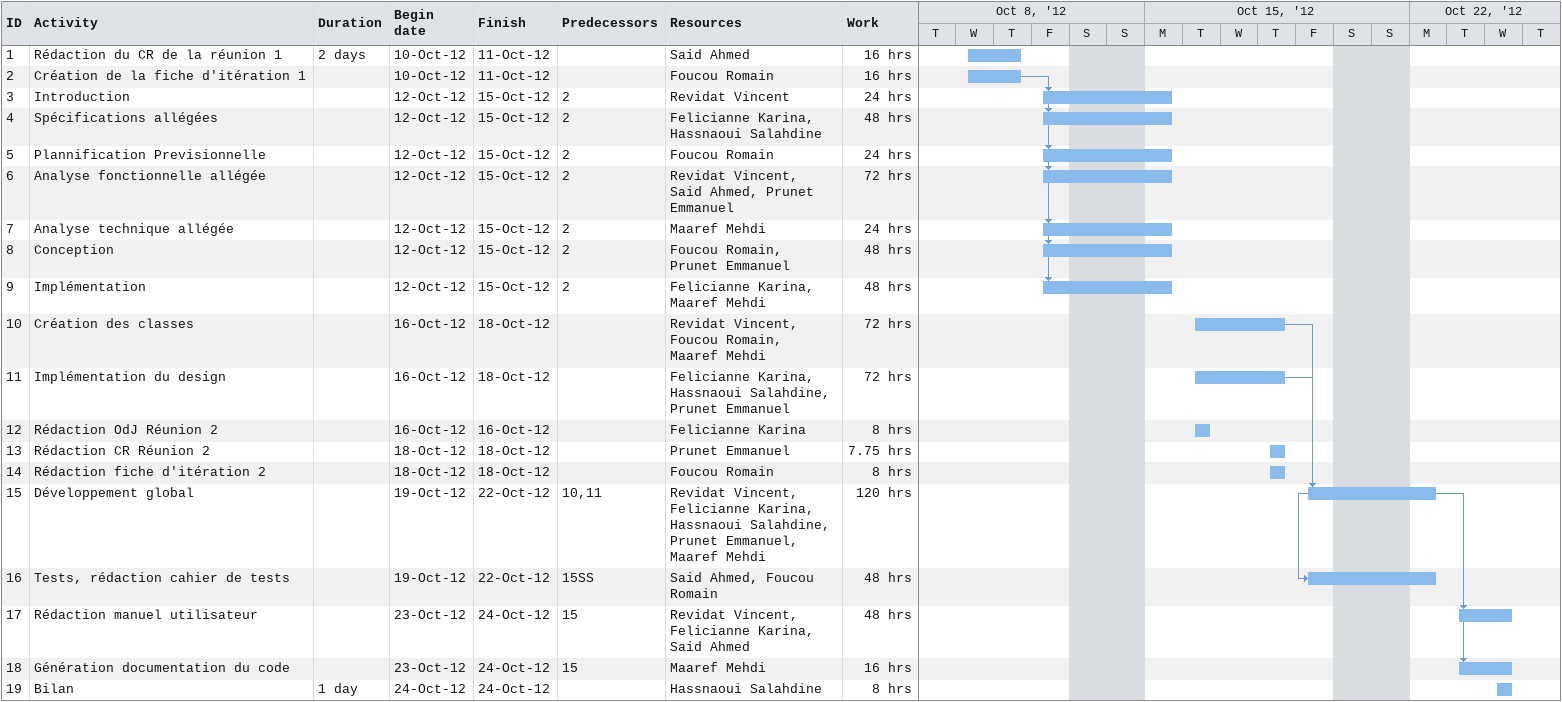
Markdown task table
| ID | Task | Duration | Start | Finish | Predecessors | Resources | Work (h) |
|---|---|---|---|---|---|---|---|
| 1 | Rédaction du CR de la réunion 1 | 2d | 2012-10-10 | 2012-10-11 |  | Said Ahmed | 16 |
| 2 | Création de la fiche d'itération 1 |  | 2012-10-10 | 2012-10-11 |  | Foucou Romain | 16 |
| 3 | Introduction |  | 2012-10-12 | 2012-10-15 | 2 | Revidat Vincent | 24 |
| 4 | Spécifications allégées |  | 2012-10-12 | 2012-10-15 | 2 | Felicianne Karina, Hassnaoui Salahdine | 48 |
| 5 | Plannification Previsionnelle |  | 2012-10-12 | 2012-10-15 | 2 | Foucou Romain | 24 |
| 6 | Analyse fonctionnelle allégée |  | 2012-10-12 | 2012-10-15 | 2 | Revidat Vincent, Said Ahmed, Prunet Emmanuel | 72 |
| 7 | Analyse technique allégée |  | 2012-10-12 | 2012-10-15 | 2 | Maaref Mehdi | 24 |
| 8 | Conception |  | 2012-10-12 | 2012-10-15 | 2 | Foucou Romain, Prunet Emmanuel | 48 |
| 9 | Implémentation |  | 2012-10-12 | 2012-10-15 | 2 | Felicianne Karina, Maaref Mehdi | 48 |
| 10 | Création des classes |  | 2012-10-16 | 2012-10-18 |  | Revidat Vincent, Foucou Romain, Maaref Mehdi | 72 |
| 11 | Implémentation du design |  | 2012-10-16 | 2012-10-18 |  | Felicianne Karina, Hassnaoui Salahdine, Prunet Emmanuel | 72 |
| 12 | Rédaction OdJ Réunion 2 |  | 2012-10-16 | 2012-10-16 |  | Felicianne Karina | 8 |
| 13 | Rédaction CR Réunion 2 |  | 2012-10-18 | 2012-10-18 |  | Prunet Emmanuel | 7.75 |
| 14 | Rédaction fiche d'itération 2 |  | 2012-10-18 | 2012-10-18 |  | Foucou Romain | 8 |
| 15 | Développement global |  | 2012-10-19 | 2012-10-22 | 10, 11 | Revidat Vincent, Felicianne Karina, Hassnaoui Salahdine, Prunet Emmanuel, Maaref Mehdi | 120 |
| 16 | Tests, rédaction cahier de tests |  | 2012-10-19 | 2012-10-22 | 15SS | Said Ahmed, Foucou Romain | 48 |
| 17 | Rédaction manuel utilisateur |  | 2012-10-23 | 2012-10-24 | 15 | Revidat Vincent, Felicianne Karina, Said Ahmed | 48 |
| 18 | Génération documentation du code |  | 2012-10-23 | 2012-10-24 | 15 | Maaref Mehdi | 16 |
| 19 | Bilan | 1d | 2012-10-24 | 2012-10-24 |  | Hassnaoui Salahdine | 8 |
